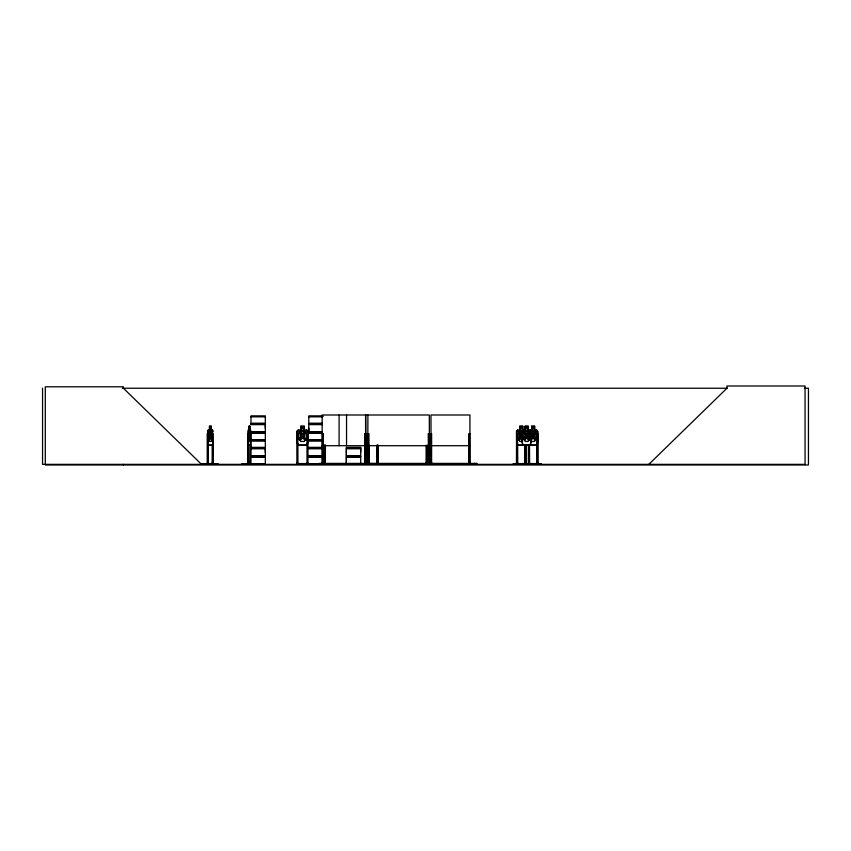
<?xml version="1.0" encoding="UTF-8"?>
<svg xmlns="http://www.w3.org/2000/svg" width="851" height="851" viewBox="0 0 851 851"><rect width="100%" height="100%" fill="white"/><g stroke="black" fill="none" stroke-linecap="round" stroke-linejoin="round"><path stroke-width="1.28" d="M265.31 452.296L265.31 448.775L250.96 448.775M265.31 428.149L265.31 424.628L250.96 424.628M322.199 431.68L308.796 431.68L308.817 428.149M346.368 455.828L346.368 448.775L360.718 448.775L360.707 455.828L346.357 455.828L346.357 448.775M360.707 452.296L360.707 448.775M422.468 464.199L435.191 463.721L435.212 464.359M422.468 463.774L435.212 463.721M433.967 464.338L433.978 463.721M250.471 445.254L250.46 430.01M242.184 463.774L265.299 463.848L250.981 463.859M212.473 445.254L213.048 441.467M213.218 441.488L212.59 445.254L208.176 445.254L207.612 441.488M212.101 464.284L212.144 463.242L213.144 463.242M212.335 464.252L212.484 463.242M250.588 430.01L248.322 430.01L248.056 431.414L248.29 464.359M248.439 430.01L248.098 464.359M425.894 464.284L425.968 463.242M530.099 445.126L531.194 441.467L531.226 431.351L530.141 430.01L531.301 431.351L531.301 441.488L530.173 445.254M536.545 445.126L537.651 441.467M318.051 463.774L318.104 464.359M326.241 463.774L326.295 464.359M519.823 463.774L519.897 464.359M531.694 463.774L531.758 464.359M308.051 441.467L306.796 445.126L298.105 445.126L296.967 441.467L296.967 431.414L298.105 430.138M365.1 464.252L364.834 433.659L366.76 433.659L366.877 464.359M370.876 464.284L370.993 463.721L371.015 464.359M365.047 464.284L365.122 433.659M365.451 464.252L365.398 463.242M208.304 430.01L207.729 463.082M521.291 436.531C519.812 442.531 516.514 440.754 520.631 435.701C516.6 430.851 519.972 429.223 521.237 434.85L522.28 432.627M530.524 439.829L532.503 435.701L530.609 431.776M242.163 464.284L265.342 464.061M523.046 430.01L521.993 431.361L521.993 441.488L522.95 445.254L522.099 441.467L522.067 431.361L523.099 430.138M516.461 464.359L516.546 431.361L517.599 430.01M516.717 431.414L517.653 430.138M250.981 440.18L265.342 439.903M308.817 440.18L322.21 439.914M308.796 464.348L328.454 464.284M346.346 464.348L360.728 464.061L360.707 457.242L346.357 457.242L346.357 464.05M648.824 464.359L726.945 388.237L726.945 386.003L805.057 386.003L805.057 464.359L42.55 464.359L42.55 388.237M522.62 430.138L522.727 426.234L519.738 426.362L519.812 430.138L518.195 431.404L518.195 438.446L519.738 441.467L522.62 441.467M513.132 464.284L519.759 464.284M531.63 464.284L522.812 464.284M364.685 464.284L364.749 463.242L366.877 463.242M530.567 431.393L531.492 431.425L533.109 434.85C534.332 429.244 537.917 430.808 533.779 435.733C537.811 440.68 534.758 442.605 533.151 436.531L531.535 440.073L530.641 440.275M122.416 388.237L727.35 388.237M804.461 388.237L808.45 388.237L808.45 464.997L45.294 464.997L45.294 386.801L123.416 386.801L123.416 388.237L201.527 464.359M250.949 416.128L265.342 416.128M308.785 416.128L322.933 416.128M250.949 416.373L265.342 416.394M308.785 416.373L322.933 416.394M250.981 416.82L265.31 416.82M308.817 416.82L322.189 416.82M322.199 423.202L308.796 423.202L308.796 416.405M250.864 423.702L265.427 423.702M308.7 423.702L322.284 423.702M250.864 424.138L265.427 424.138M308.7 424.138L322.284 424.138M322.199 424.628L308.796 424.628L308.796 431.68M211.388 426.234L209.442 426.234L209.442 430.01M248.981 430.138L248.949 426.234L249.992 426.234L249.96 441.467L249.098 441.467L248.641 438.446L249.066 426.234M525.067 426.234L528.216 426.234L528.12 430.138L529.652 431.404L529.652 438.446L528.12 441.467L525.248 441.467L523.705 438.446L523.705 431.404L525.248 430.138L525.141 426.234L525.067 430.01M531.503 426.234L534.662 426.234L534.662 430.01M248.981 426.362L249.96 426.362M300.754 426.362L304.275 426.362L304.275 430.138L306.169 431.404L306.169 438.446L304.275 441.467L300.754 441.467L298.861 438.446L298.861 431.404L300.754 430.138L300.626 426.234L304.403 426.234L304.403 430.01M525.173 426.362L528.12 426.362M249.811 426.989L249.258 426.989L249.811 428.255M517.525 430.01L536.662 430.01M250.449 430.138L250.907 431.351M516.546 431.361L516.621 441.488L517.504 445.254L536.694 445.254L537.747 441.488L537.747 431.351L536.587 430.01M522.62 431.404L519.738 431.404L519.738 438.446L521.663 438.446M250.96 431.68L265.331 431.68L265.331 424.628M250.864 432.17L265.427 432.17M308.7 432.17L322.284 432.17M250.864 432.606L265.427 432.606M308.7 432.606L322.284 432.606M250.96 433.095L265.331 433.095L265.331 439.893M308.796 433.095L322.199 433.095M213.048 433.659L212.527 464.359M248.269 433.659L247.62 433.659L247.62 464.359L247.535 463.242L248.354 463.242L248.354 464.359M250.758 433.659L250.471 464.359M296.776 433.659L297.818 433.659L297.935 464.359M308.051 433.659L307.009 433.659L307.009 464.359M322.146 433.659L323.157 433.659L323.242 464.359M367.909 433.659L368.951 433.659L368.951 464.359M429.319 433.659L428.276 433.659L428.425 464.359L428.478 463.242M469.943 433.659L468.986 433.659L468.901 464.359M516.568 433.659L517.642 433.659M250.981 439.712L265.31 439.712M308.817 439.712L322.189 439.712M265.342 440.275L250.949 440.275L265.331 440.286M250.949 440.52L265.342 440.541M308.785 440.52L322.21 440.52M250.981 440.967L265.31 440.967M308.817 440.967L322.189 440.967M248.024 441.488L248.439 445.254M516.546 441.488L517.568 445.254M208.218 445.126L212.548 445.126M248.332 445.126L250.577 445.126M517.578 445.126L536.619 445.126M250.598 445.254L248.311 445.254L248.056 441.467M322.146 445.701L429.319 445.701M430.968 445.701L469.943 445.701M250.96 447.349L265.331 447.349L265.331 440.552M308.796 447.349L322.199 447.349M346.357 447.349L360.718 447.349M250.864 447.849L265.427 447.849M308.7 447.849L322.284 447.849M346.261 447.849L360.824 447.849M250.864 448.286L265.427 448.286M308.7 448.286L322.284 448.286M346.261 448.286L360.824 448.286M308.796 448.775L322.199 448.775M250.96 455.828L265.331 455.828L265.331 448.775M308.796 455.828L322.199 455.828M250.864 456.317L265.427 456.317M308.7 456.317L322.284 456.317M346.261 456.317L360.824 456.317M250.864 456.753L265.427 456.753M308.7 456.753L322.284 456.753M346.261 456.753L360.824 456.753M250.96 457.242L265.331 457.242L265.331 464.05M308.796 457.242L322.199 457.242M208.176 463.242L207.133 463.242L207.187 464.359M250.034 463.242L250.854 463.242M297.935 463.242L296.659 463.242L296.659 464.359M323.263 463.242L322.05 463.242L322.061 464.359M425.968 463.242L427.245 463.242L427.276 464.359L427.128 445.233M430.553 463.242L431.723 463.242M468.88 463.242L470.039 463.242M516.461 463.242L517.748 463.242M526.12 463.242L524.822 463.242L524.833 464.359M528.322 463.242L529.62 463.242M537.981 463.242L536.694 463.242L536.704 464.359M207.793 463.561L212.484 463.561M247.907 463.561L250.471 463.561M297.935 463.561L306.892 463.561M369.1 463.561L377.025 463.561M517.514 463.561L525.067 463.561M529.375 463.561L536.928 463.561M308.168 463.721L308.328 464.284M308.828 463.848L328.337 463.721L328.316 464.359M346.389 463.848L360.686 463.848L346.368 463.859L346.368 457.242M361.696 464.359L361.696 463.721L371.015 463.721M375.121 464.359L375.121 463.721L380.971 463.721L380.95 464.359M465.391 464.359L465.391 463.721L474.443 464.284M519.897 463.721L513.249 463.721L513.27 464.359M522.684 464.359L522.684 463.721L531.758 463.721M534.545 464.359L534.545 463.721L541.31 464.284M308.817 463.859L322.189 463.859M370.94 464.199L361.803 464.284M474.39 464.199L465.497 464.284M541.236 464.199L534.683 464.284M429.478 463.774L429.574 464.252M430.095 464.295L430.117 463.401M427.798 464.284L427.893 463.242L429.436 463.242L429.404 464.359L429.319 415.001L322.146 415.001L322.178 464.359M381.088 464.284L375.259 464.284M322.582 464.252L322.55 463.242M541.236 463.774L541.172 464.359M369.94 463.774L369.887 464.359M474.39 463.774L474.337 464.359M474.709 464.284L474.635 463.401M218.037 464.284L202.23 464.284L202.315 463.721L217.973 463.721L217.962 464.359M208.176 464.284L208.08 433.659L207.229 433.659L207.229 464.359M306.796 430.138L308.051 431.404L307.934 464.359M536.545 430.138L537.651 431.404L537.651 464.359M245.035 464.252L245.014 463.721M530.577 439.456L531.609 441.467L534.492 441.467L536.034 438.446L536.034 431.404L534.492 430.138L534.588 426.234L531.609 426.362L531.609 430.138M212.463 430.01L213.048 431.404M296.85 441.488L298.01 445.254L306.881 445.254L308.179 441.488L308.179 431.351L306.849 430.01L298.052 430.01L296.85 431.361L296.893 464.359M207.782 441.467L208.282 445.254M537.875 464.359L537.875 433.659L536.8 433.659L536.928 464.359M537.811 463.242L537.747 464.359M537.481 463.242L537.481 464.359M537.194 463.242L537.162 464.359M537.034 442.616L537.034 464.359M531.673 426.362L531.673 430.138M529.513 445.169L529.609 464.359M529.482 463.242L529.375 464.359L529.279 445.169M529.152 463.242L529.109 464.359M528.822 463.242L528.822 464.359M528.662 445.169L528.662 464.359M528.46 463.242L528.492 464.359M528.428 445.169L528.333 464.359M528.045 426.362L528.045 430.138M526.014 445.169L526.109 464.359M525.95 463.242L525.875 464.359M525.78 445.169L525.62 464.359M525.29 463.242L525.333 464.359M525.163 445.169L525.131 464.359L524.929 445.169M522.801 430.01L522.801 426.234L519.631 426.234L519.738 430.138M517.642 442.616L517.738 464.359M517.578 463.242L517.514 464.359M517.408 433.659L517.28 464.359L517.248 463.242M516.961 463.242L516.929 464.359M516.791 433.659L516.791 464.359M516.589 463.242L516.695 464.359M476.9 464.359L476.9 463.401L319.178 463.401L319.178 464.359M476.422 463.401L476.422 464.359M474.943 463.401L474.943 464.359M469.922 463.242L469.922 464.359L469.943 415.001L430.968 415.001L431.095 464.359M469.635 433.659L469.709 464.359M469.465 463.242L469.518 464.359M469.295 433.659L469.295 464.359L469.22 463.242M433.914 463.401L433.914 464.359M431.968 463.401L431.968 464.359M431.638 463.242L431.702 464.359M431.595 464.359L431.627 433.659L430.659 433.659L430.691 464.359M431.308 445.233L431.393 464.359M431.149 463.242L431.191 464.359M430.893 463.242L430.893 464.359M428.159 463.242L428.159 464.359M428.01 445.233L428.032 464.359M427 463.242L427.011 464.359M426.202 463.242L426.266 464.359M426.085 445.233L426.085 464.359M422.468 463.721L422.458 464.359M378.131 464.359L378.131 463.242L376.823 463.242L376.823 464.359M378.025 445.169L377.961 464.359M377.823 445.169L377.823 464.359M377.695 463.242L377.663 464.359M377.301 463.242L377.27 464.359M377.131 445.169L377.131 464.359M376.929 445.169L377.025 464.359M369.302 464.359L369.302 463.242L367.792 463.242L367.749 464.359L367.909 415.001M369.206 445.169L369.068 464.359M368.834 463.242L368.834 464.359M368.026 463.242L368.004 464.359M366.632 463.242L366.632 464.359M365.93 463.242L365.93 464.359M365.717 415.001L365.834 464.359M365.568 415.001L365.632 464.359M365.292 463.242L365.185 464.359M346.548 415.001L346.548 445.701M339.092 415.001L339.092 445.701M325.507 464.359L325.507 463.242L324.199 463.242L324.199 464.359M325.401 445.169L325.359 464.359M325.199 445.169L325.199 464.359M325.071 463.242L325.039 464.359M324.635 463.242L324.667 464.359M324.508 445.169L324.401 464.359M324.305 445.169L324.348 464.359M323.114 463.242L323.05 464.359L322.869 433.659M322.423 433.659L322.423 464.359M321.423 463.401L321.423 464.359M308.168 464.359L308.168 463.242L306.892 463.242L306.892 464.359M297.701 463.242L297.701 464.359M265.331 416.405L265.31 423.202L250.96 423.202L250.96 416.405M250.79 431.351L250.758 463.082M250.651 463.242L250.651 464.359M250.375 445.169L250.396 464.359M250.12 445.169L250.12 464.359L250.088 463.242M249.864 426.234L249.832 430.138M247.875 433.659L247.907 464.359M242.205 463.721L242.205 464.359M213.101 464.359L212.569 430.01L208.197 430.01L207.612 431.361L207.687 464.359L207.74 463.242M213.037 463.242L213.037 464.359M212.697 441.329L212.707 464.359M212.186 445.169L212.186 464.359M211.208 426.362L211.208 430.138M207.516 463.242L207.516 464.359M123.416 464.359L123.416 464.997M211.92 440.063L211.335 440.18L210.325 436.531L209.335 440.18L208.74 440.201L209.931 435.701L208.772 431.531L209.612 430.138L209.548 426.234L211.325 426.362L211.325 430.138L212.239 431.404L212.239 438.446L211.325 441.467L209.612 441.467C207.974 439.105 208.304 424.734 210.293 434.85L211.761 431.319L210.697 435.733L211.92 440.063M529.279 440.063L528.29 440.18L526.599 436.531C525.12 442.531 521.844 440.754 525.939 435.701C521.929 430.851 525.28 429.223 526.546 434.85C527.769 429.244 531.343 430.808 527.216 435.733L529.279 440.063M305.817 440.063L304.605 440.18L302.53 436.531C300.818 442.339 296.616 441.02 301.722 435.701C296.744 430.617 300.999 429.393 302.467 434.85C303.892 429.415 308.402 430.563 303.286 435.733L305.817 440.063M211.016 426.989L209.92 426.989L209.92 428.255L211.016 428.255L211.016 426.989M303.647 426.989L301.382 426.989L301.382 428.255L303.647 428.255L303.647 426.989M522.11 426.989L520.248 426.989L520.248 428.255L522.11 428.255L522.11 426.989M527.609 426.989L525.758 426.989L525.758 428.255L527.609 428.255L527.609 426.989M533.971 426.989L532.12 426.989L532.12 428.255L533.971 428.255L533.971 426.989M211.325 431.404L209.612 431.404L209.612 438.446L211.325 438.446L211.325 431.404M249.96 431.404L249.098 431.404L249.098 438.446L249.96 438.446L249.96 431.404M304.275 431.404L300.754 431.404L300.754 438.446L304.275 438.446L304.275 431.404M528.12 431.404L525.248 431.404L525.248 438.446L528.12 438.446L528.12 431.404M534.492 431.404L531.609 431.404L531.609 438.446L534.492 438.446L534.492 431.404M322.21 440.275L308.785 440.275L322.199 440.286"/></g></svg>
